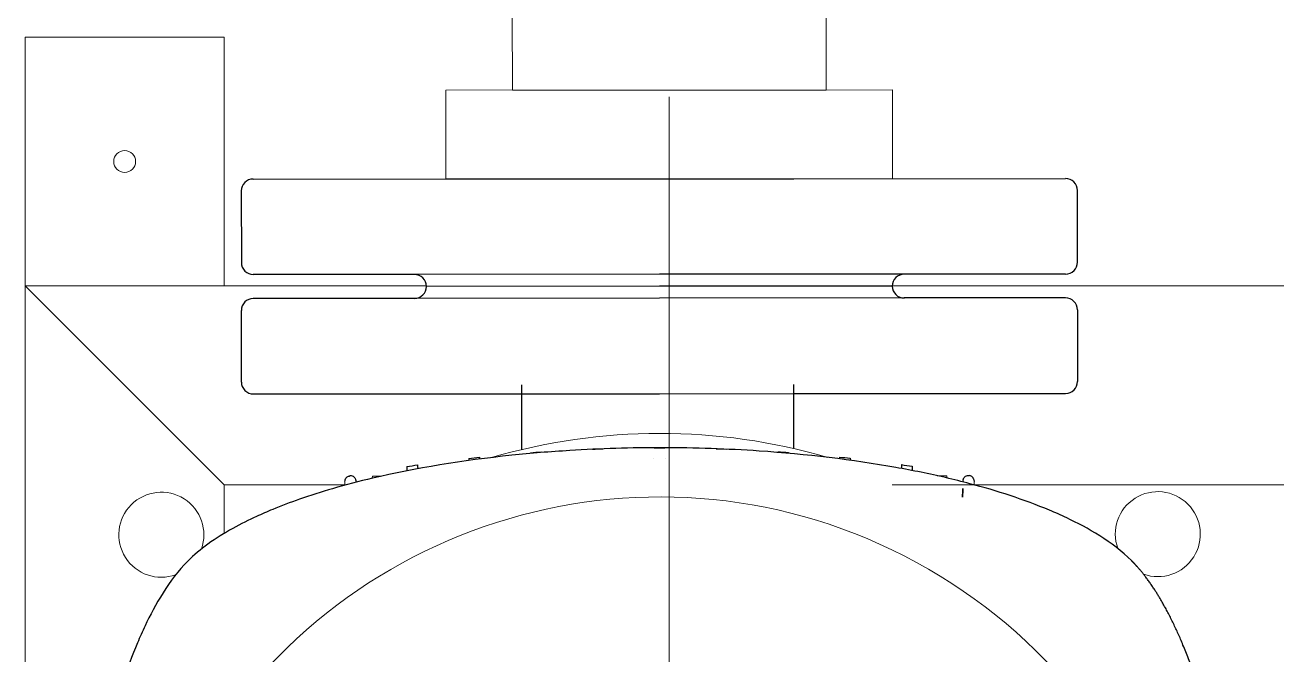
# Model space of a CAD drawing. Header units: millimetres. Extents: x 3795014 to 4300160, y 3869364 to 4016788.
# Drawn here: x 4226769.1 to 4227020.5, y 3926210.1 to 3926336.6 of the extents above; entities that cross this region are included whole.
import ezdxf

# ---------------------------------------------------------------- set-up
doc = ezdxf.new("R2010")
doc.units = ezdxf.units.MM
doc.linetypes.add('CENTER', pattern=[2, 1.25, -0.25, 0.25, -0.25])
doc.layers.add('Дополнительная', color=7, linetype='Continuous', lineweight=18)
doc.layers.add('粗实线层', color=7, linetype='Continuous', lineweight=35)

msp = doc.modelspace()

# ---------------------------------------------------------------- linework, layer by layer
at = {"color": 0, "lineweight": -3, "extrusion": (0, 0, -1)}
for centre, major_axis, ratio, start_param, end_param in [((4226896.73, 3925906.07, 0), (346.37, -0.51), 0.997872, 4.635427, 4.64161), ((4226896.72, 3925906.18, 0), (346.31, 0.13), 0.997729, 4.67318, 4.679352), ((4226896.72, 3925906.22, 0), (-346.29, -0.22), 0.997679, 1.567712, 1.57388), ((4226896.72, 3925906.18, 0), (346.31, 0.31), 0.997729, 4.745426, 4.751598), ((4226896.72, 3925906.07, 0), (346.37, 0.95), 0.997872, 4.783168, 4.789351), ((4226896.75, 3925905.72, 0), (346.52, -5.63), 0.998334, 4.548561, 4.554789), ((4226896.73, 3925905.91, 0), (346.45, -2.25), 0.998084, 4.594424, 4.600626), ((4226896.71, 3925905.91, 0), (346.45, 2.69), 0.998084, 4.824152, 4.830354), ((4226896.7, 3925905.72, 0), (346.51, 6.07), 0.998334, 4.869989, 4.876217), ((4226834.47, 3926244.99, 0), (1.05, 0.19), 0.999371, 6.247338, 6.426492), ((4226958.54, 3926245.07, 0), (-1.05, 0.19), 0.999371, 6.139581, 6.318735), ((4226959.69, 3926244.86, 0), (0.04, -1.12), 0.00013, 4.500343, 4.67781)]:
    msp.add_ellipse(centre, major_axis=major_axis, ratio=ratio, start_param=start_param, end_param=end_param, dxfattribs=at)
at = {"color": 0, "lineweight": -3, "ltscale": 25}
msp.add_open_spline([(4226991.28, 3926229.05, 0), (4226987.52, 3926232.81, 0), (4226982.38, 3926235.68, 0), (4226978.29, 3926237.62, 0), (4226977.1, 3926238.18, 0), (4226976, 3926238.67, 0), (4226974.85, 3926239.15, 0), (4226969.74, 3926241.3, 0), (4226964.24, 3926243.06, 0), (4226958.83, 3926244.49, 0), (4226955.58, 3926245.35, 0), (4226952.38, 3926246.09, 0), (4226949.03, 3926246.78, 0), (4226947.36, 3926247.12, 0), (4226945.67, 3926247.45, 0), (4226943.95, 3926247.75, 0), (4226935.32, 3926249.3, 0), (4226926.07, 3926250.4, 0), (4226916.49, 3926251.05, 0), (4226910.14, 3926251.48, 0), (4226903.65, 3926251.7, 0), (4226897.09, 3926251.71, 0), (4226890.82, 3926251.72, 0), (4226884.59, 3926251.53, 0), (4226878.5, 3926251.15, 0), (4226874.56, 3926250.91, 0), (4226870.67, 3926250.59, 0), (4226866.86, 3926250.19, 0), (4226856.92, 3926249.16, 0), (4226847.47, 3926247.61, 0), (4226838.87, 3926245.58, 0), (4226836.2, 3926244.96, 0), (4226833.53, 3926244.26, 0), (4226830.84, 3926243.48, 0), (4226828.61, 3926242.83, 0), (4226826.38, 3926242.12, 0), (4226824.18, 3926241.36, 0), (4226822.36, 3926240.72, 0), (4226820.57, 3926240.04, 0), (4226818.82, 3926239.32, 0), (4226817.71, 3926238.86, 0), (4226816.64, 3926238.4, 0), (4226815.54, 3926237.89, 0), (4226812.62, 3926236.54, 0), (4226809.06, 3926234.69, 0), (4226805.81, 3926232.34, 0), (4226804.37, 3926231.3, 0), (4226802.99, 3926230.16, 0), (4226801.76, 3926228.93, 0)], degree=3, knots=[-20.909714, -20.909714, -20.909714, -20.909714, -19.419127, -19.419127, -19.419127, -18.985316, -18.985316, -18.985316, -17.058384, -17.058384, -17.058384, -15.899305, -15.899305, -15.899305, -15.323489, -15.323489, -15.323489, -12.431743, -12.431743, -12.431743, -10.515666, -10.515666, -10.515666, -8.684986, -8.684986, -8.684986, -7.500354, -7.500354, -7.500354, -4.415947, -4.415947, -4.415947, -3.459735, -3.459735, -3.459735, -2.665559, -2.665559, -2.665559, -2.008688, -2.008688, -2.008688, -1.593134, -1.593134, -1.593134, -0.488404, -0.488404, -0.488404, 0, 0, 0, 0], dxfattribs=at)
at = {"color": 0, "lineweight": -3}
for points in [[(4226870.61, 3926250.72, 0), (4226870.6, 3926250.67, 0), (4226870.6, 3926250.61, 0), (4226870.6, 3926250.55, 0)], [(4226872.74, 3926250.88, 0), (4226872.74, 3926250.83, 0), (4226872.74, 3926250.79, 0), (4226872.75, 3926250.74, 0)], [(4226883.02, 3926251.44, 0), (4226883.02, 3926251.42, 0), (4226883.02, 3926251.41, 0), (4226883.02, 3926251.39, 0)], [(4226909.99, 3926251.45, 0), (4226909.99, 3926251.44, 0), (4226909.99, 3926251.43, 0), (4226909.99, 3926251.41, 0)], [(4226920.27, 3926250.91, 0), (4226920.27, 3926250.86, 0), (4226920.26, 3926250.82, 0), (4226920.26, 3926250.77, 0)], [(4226922.4, 3926250.76, 0), (4226922.41, 3926250.7, 0), (4226922.41, 3926250.64, 0), (4226922.41, 3926250.59, 0)], [(4226845.78, 3926247.95, 0), (4226845.77, 3926247.65, 0), (4226845.76, 3926247.36, 0), (4226845.75, 3926247.07, 0)], [(4226847.91, 3926248.26, 0), (4226847.92, 3926248, 0), (4226847.93, 3926247.74, 0), (4226847.94, 3926247.49, 0)], [(4226858.19, 3926249.56, 0), (4226858.19, 3926249.42, 0), (4226858.18, 3926249.28, 0), (4226858.18, 3926249.14, 0)], [(4226860.33, 3926249.79, 0), (4226860.33, 3926249.67, 0), (4226860.34, 3926249.55, 0), (4226860.34, 3926249.43, 0)], [(4226932.68, 3926249.84, 0), (4226932.68, 3926249.72, 0), (4226932.68, 3926249.6, 0), (4226932.67, 3926249.48, 0)], [(4226934.82, 3926249.61, 0), (4226934.82, 3926249.47, 0), (4226934.83, 3926249.33, 0), (4226934.83, 3926249.19, 0)], [(4226945.1, 3926248.32, 0), (4226945.09, 3926248.06, 0), (4226945.08, 3926247.81, 0), (4226945.07, 3926247.55, 0)], [(4226947.24, 3926248.01, 0), (4226947.25, 3926247.72, 0), (4226947.26, 3926247.43, 0), (4226947.27, 3926247.13, 0)]]:
    msp.add_open_spline(points, degree=3, dxfattribs=at)
for points, degree, knots in [([(4226833.33, 3926245.02, 0), (4226833.34, 3926245.09, 0), (4226833.34, 3926245.16, 0), (4226833.38, 3926245.29, 0), (4226833.4, 3926245.35, 0), (4226833.48, 3926245.54, 0), (4226833.55, 3926245.64, 0), (4226833.71, 3926245.81, 0), (4226833.8, 3926245.87, 0), (4226834, 3926245.98, 0), (4226834.1, 3926246.01, 0), (4226834.21, 3926246.03, 0), (4226834.21, 3926246.03, 0), (4226834.21, 3926246.03, 0)], 3, [-0.169079, -0.169079, -0.169079, -0.169079, -0.1483946, -0.1483946, -0.127319, -0.127319, -0.0842768, -0.0842768, -0.042422, -0.042422, 0, 0, 0.0005099, 0.0005099, 0.0005099, 0.0005099]), ([(4226835.52, 3926245.22, 0), (4226835.5, 3926245.3, 0), (4226835.48, 3926245.37, 0), (4226835.41, 3926245.52, 0), (4226835.37, 3926245.58, 0), (4226835.25, 3926245.74, 0), (4226835.15, 3926245.83, 0), (4226834.92, 3926245.98, 0), (4226834.79, 3926246.02, 0), (4226834.54, 3926246.07, 0), (4226834.41, 3926246.07, 0), (4226834.28, 3926246.05, 0), (4226834.28, 3926246.05, 0), (4226834.28, 3926246.04, 0)], 3, [0, 0, 0, 0, 0.0224155, 0.0224155, 0.0450955, 0.0450955, 0.0856665, 0.0856665, 0.1283095, 0.1283095, 0.1717212, 0.1717212, 0.1721658, 0.1721658, 0.1721658, 0.1721658]), ([(4226957.39, 3926242.65, 0), (4226957.39, 3926242.65, 0), (4226957.39, 3926242.65, 0), (4226957.39, 3926242.65, 0), (4226957.29, 3926239.62, 0), (4226957.49, 3926245.69, 0), (4226957.39, 3926242.65, 0)], 3, [0.667012172608, 0.667012172608, 0.667012172608, 0.667012172608, 0.667013472004, 0.667013472004, 0.667013472004, 0.667014395464, 0.667014395464, 0.667014395464, 0.667014395464]), ([(4226957.5, 3926245.3, 0), (4226957.52, 3926245.38, 0), (4226957.54, 3926245.45, 0), (4226957.61, 3926245.59, 0), (4226957.65, 3926245.66, 0), (4226957.77, 3926245.82, 0), (4226957.87, 3926245.91, 0), (4226958.1, 3926246.05, 0), (4226958.22, 3926246.1, 0), (4226958.48, 3926246.15, 0), (4226958.61, 3926246.15, 0), (4226958.73, 3926246.12, 0), (4226958.73, 3926246.12, 0), (4226958.73, 3926246.12, 0)], 3, [-0.1970093, -0.1970093, -0.1970093, -0.1970093, -0.1712926, -0.1712926, -0.1452726, -0.1452726, -0.098727, -0.098727, -0.0498046, -0.0498046, 0, 0, 0.00051, 0.00051, 0.00051, 0.00051]), ([(4226959.68, 3926245.1, 0), (4226959.68, 3926245.17, 0), (4226959.67, 3926245.24, 0), (4226959.64, 3926245.37, 0), (4226959.62, 3926245.43, 0), (4226959.54, 3926245.62, 0), (4226959.46, 3926245.72, 0), (4226959.3, 3926245.89, 0), (4226959.21, 3926245.95, 0), (4226959.02, 3926246.05, 0), (4226958.92, 3926246.09, 0), (4226958.81, 3926246.11, 0), (4226958.81, 3926246.11, 0), (4226958.81, 3926246.11, 0)], 3, [0.000001, 0.000001, 0.000001, 0.000001, 0.0205389, 0.0205389, 0.0414652, 0.0414652, 0.0842024, 0.0842024, 0.1257601, 0.1257601, 0.1678822, 0.1678822, 0.1683884, 0.1683884, 0.1683884, 0.1683884]), ([(4226801.76, 3926228.93, 0), (4226798, 3926225.16, 0), (4226795.13, 3926220.03, 0), (4226793.19, 3926215.94, 0), (4226792.62, 3926214.75, 0), (4226792.14, 3926213.65, 0), (4226791.66, 3926212.5, 0), (4226789.51, 3926207.39, 0), (4226787.75, 3926201.89, 0), (4226786.32, 3926196.48, 0), (4226785.45, 3926193.23, 0), (4226784.71, 3926190.03, 0), (4226784.03, 3926186.68, 0), (4226783.68, 3926185.01, 0), (4226783.36, 3926183.31, 0), (4226783.05, 3926181.6, 0), (4226781.51, 3926172.97, 0), (4226780.4, 3926163.72, 0), (4226779.76, 3926154.14, 0), (4226779.33, 3926147.79, 0), (4226779.11, 3926141.3, 0), (4226779.1, 3926134.74, 0), (4226779.09, 3926128.47, 0), (4226779.28, 3926122.24, 0), (4226779.65, 3926116.15, 0), (4226779.9, 3926112.21, 0), (4226780.22, 3926108.32, 0), (4226780.61, 3926104.51, 0), (4226781.65, 3926094.57, 0), (4226783.19, 3926085.12, 0), (4226785.22, 3926076.52, 0), (4226785.85, 3926073.85, 0), (4226786.54, 3926071.18, 0), (4226787.32, 3926068.49, 0), (4226787.97, 3926066.26, 0), (4226788.68, 3926064.03, 0), (4226789.45, 3926061.83, 0), (4226790.09, 3926060.01, 0), (4226790.76, 3926058.22, 0), (4226791.49, 3926056.47, 0), (4226791.94, 3926055.36, 0), (4226792.41, 3926054.29, 0), (4226792.91, 3926053.19, 0), (4226794.26, 3926050.27, 0), (4226796.11, 3926046.71, 0), (4226798.47, 3926043.45, 0), (4226799.51, 3926042.01, 0), (4226800.65, 3926040.64, 0), (4226801.88, 3926039.41, 0)], 3, [-20.909713, -20.909713, -20.909713, -20.909713, -19.419125, -19.419125, -19.419125, -18.985315, -18.985315, -18.985315, -17.058383, -17.058383, -17.058383, -15.899304, -15.899304, -15.899304, -15.323488, -15.323488, -15.323488, -12.431742, -12.431742, -12.431742, -10.515665, -10.515665, -10.515665, -8.684985, -8.684985, -8.684985, -7.500354, -7.500354, -7.500354, -4.415947, -4.415947, -4.415947, -3.459735, -3.459735, -3.459735, -2.665559, -2.665559, -2.665559, -2.008688, -2.008688, -2.008688, -1.593134, -1.593134, -1.593134, -0.488404, -0.488404, -0.488404, 0, 0, 0, 0]), ([(4226991.4, 3926039.53, 0), (4226993.23, 3926041.36, 0), (4226995.01, 3926043.59, 0), (4226996.74, 3926046.2, 0), (4227001.04, 3926053.96, 0), (4227004.81, 3926064.05, 0), (4227006.87, 3926071.04, 0), (4227011.69, 3926091.82, 0), (4227014.18, 3926116.36, 0), (4227014.7, 3926132.63, 0), (4227013.76, 3926159.06, 0), (4227010.12, 3926182.96, 0), (4227008.31, 3926191.69, 0), (4227004.76, 3926204.76, 0), (4227000.41, 3926215.3, 0), (4226998.59, 3926219.01, 0), (4226996.04, 3926223.34, 0), (4226993.35, 3926226.79, 0), (4226992.66, 3926227.6, 0), (4226991.97, 3926228.35, 0), (4226991.28, 3926229.05, 0)], 5, [0, 0, 0, 0, 0, 0, 28.612785, 28.612785, 28.612785, 74.374141, 74.374141, 74.374141, 152.858752, 152.858752, 152.858752, 202.96905, 202.96905, 202.96905, 235.424027, 235.424027, 235.424027, 246.308087, 246.308087, 246.308087, 246.308087, 246.308087, 246.308087])]:
    msp.add_open_spline(points, degree=degree, knots=knots, dxfattribs=at)
at = {"layer": 'Дополнительная', "linetype": 'CENTER', "ltscale": 100}
msp.add_line((4226898.44, 3926722.21, 0), (4226898.44, 3925727.5, 0), dxfattribs=at)
at = {"layer": 'Дополнительная', "ltscale": 25}
for p, q in [((4226943.26, 3926284.23, 0), (4227349.69, 3926284.23, 0)), ((4226943.26, 3926244.23, 0), (4227349.69, 3926244.23, 0))]:
    msp.add_line(p, q, dxfattribs=at)
at = {"layer": 'Дополнительная'}
for p, q in [((4226885.16, 3926251.51, 0), (4226885.16, 3926251.49, 0)), ((4226895.44, 3926251.7, 0), (4226895.44, 3926251.7, 0)), ((4226897.57, 3926251.71, 0), (4226897.57, 3926251.71, 0)), ((4226907.85, 3926251.53, 0), (4226907.85, 3926251.5, 0)), ((4226895.36, 3926249.56, 0), (4226895.36, 3926249.56, 0)), ((4226897.65, 3926249.56, 0), (4226897.65, 3926249.56, 0)), ((4226834.21, 3926246.03, 0), (4226834.28, 3926246.04, 0)), ((4226838.84, 3926246.01, 0), (4226838.82, 3926245.57, 0)), ((4226840.73, 3926246.01, 0), (4226838.84, 3926246.01, 0)), ((4226952.29, 3926246.08, 0), (4226954.18, 3926246.08, 0)), ((4226954.18, 3926246.08, 0), (4226954.19, 3926245.65, 0)), ((4226958.73, 3926246.12, 0), (4226958.81, 3926246.11, 0)), ((4226833.3, 3926244.17, 0), (4226833.33, 3926244.82, 0)), ((4226833.33, 3926245.02, 0), (4226833.33, 3926244.82, 0)), ((4226835.55, 3926244.77, 0), (4226835.54, 3926245.03, 0)), ((4226957.47, 3926244.84, 0), (4226957.47, 3926245.11, 0)), ((4226959.71, 3926244.25, 0), (4226959.69, 3926244.9, 0))]:
    msp.add_line(p, q, dxfattribs=at)
at = {"layer": 'Дополнительная', "ltscale": 25, "elevation": 0}
for points in [[(4226866.94, 3926339.05), (4226866.95, 3926323.55), (4226929.95, 3926323.59), (4226929.94, 3926339.09)], [(4226809.08, 3926334.23), (4226809.08, 3926284.23), (4226769.08, 3926284.23), (4226769.08, 3926334.23)], [(4226853.61, 3926305.73), (4226853.6, 3926323.54), (4226943.3, 3926323.6), (4226943.31, 3926305.78)]]:
    msp.add_lwpolyline(points, close=True, dxfattribs=at)
for points in [[(4226840.3, 3925984.23), (4226769.08, 3925984.23), (4226769.08, 3926284.23), (4226849.7, 3926284.23)], [(4226809.08, 3926234.5), (4226809.08, 3926244.23), (4226769.08, 3926284.23)], [(4226809.08, 3926244.23), (4226833.5, 3926244.23)]]:
    msp.add_lwpolyline(points, dxfattribs=at)
at = {"layer": 'Дополнительная', "ltscale": 25}
msp.add_circle((4226789.08, 3926309.23, 0), 2.2, dxfattribs=at)
at = {"layer": 'Дополнительная'}
for centre, radius, start, end in [((4226896.58, 3926134.23, 0), 120.36, 73.7424, 106.3299), ((4226996.58, 3926234.35, 0), 8.54, 250.3309, 199.7414), ((4226896.58, 3926134.23, 0), 107.59, 61.3883, 241.3883), ((4226896.58, 3926134.23, 0), 107.59, 241.3883, 61.3883)]:
    msp.add_arc(centre, radius, start, end, dxfattribs=at)
at = {"layer": 'Дополнительная', "ltscale": 25}
msp.add_arc((4226796.45, 3926234.23, 0), 8.54, 340.3309, 289.7414, dxfattribs=at)
at = {"layer": '粗实线层', "color": 0, "linetype": 'Continuous', "lineweight": -3}
for p, q in [((4226868.88, 3926305.74, 0), (4226896.47, 3926305.75, 0)), ((4226896.47, 3926305.75, 0), (4226923.5, 3926305.77, 0)), ((4226896.48, 3926286.56, 0), (4226847.3, 3926286.53, 0)), ((4226945.66, 3926286.59, 0), (4226896.48, 3926286.56, 0)), ((4226896.49, 3926281.76, 0), (4226847.31, 3926281.73, 0)), ((4226945.66, 3926281.8, 0), (4226896.49, 3926281.76, 0)), ((4226868.91, 3926262.56, 0), (4226896.5, 3926262.57, 0)), ((4226896.5, 3926262.57, 0), (4226923.53, 3926262.59, 0))]:
    msp.add_line(p, q, dxfattribs=at)
at = {"layer": '粗实线层', "color": 0, "lineweight": -3}
for p, q in [((4226923.5, 3926305.77, 0), (4226978.04, 3926305.81, 0)), ((4226812.51, 3926303.3, 0), (4226812.52, 3926288.91, 0)), ((4226814.9, 3926305.7, 0), (4226868.88, 3926305.74, 0)), ((4226980.44, 3926289.01, 0), (4226980.44, 3926303.41, 0)), ((4226847.3, 3926286.53, 0), (4226814.92, 3926286.51, 0)), ((4226978.05, 3926286.61, 0), (4226945.66, 3926286.59, 0)), ((4226896.48, 3926284.16, 0), (4226849.7, 3926284.13, 0)), ((4226896.48, 3926284.16, 0), (4226849.7, 3926284.13, 0)), ((4226943.26, 3926284.19, 0), (4226896.48, 3926284.16, 0)), ((4226943.26, 3926284.19, 0), (4226896.48, 3926284.16, 0)), ((4226847.31, 3926281.73, 0), (4226814.92, 3926281.71, 0)), ((4226978.05, 3926281.82, 0), (4226945.66, 3926281.8, 0)), ((4226812.53, 3926264.92, 0), (4226812.52, 3926279.31, 0)), ((4226980.45, 3926279.42, 0), (4226980.46, 3926265.02, 0)), ((4226868.87, 3926251.35), (4226868.86, 3926264.37, 0)), ((4226923.49, 3926251.54), (4226923.48, 3926264.41, 0)), ((4226814.93, 3926262.52, 0), (4226868.91, 3926262.56, 0)), ((4226923.53, 3926262.59, 0), (4226978.06, 3926262.62, 0))]:
    msp.add_line(p, q, dxfattribs=at)
for centre, start, end in [((4226978.04, 3926303.41, 0), 0.0362, 90.0362), ((4226814.91, 3926303.3, 0), 90.0362, 180.0362), ((4226814.92, 3926288.91, 0), 180.0362, 270.0362), ((4226978.05, 3926289.01, 0), 270.0362, 0.0362), ((4226847.3, 3926284.13, 0), 0.0362, 90.0362), ((4226945.66, 3926284.19, 0), 90.0362, 180.0362), ((4226847.3, 3926284.13, 0), 270.0362, 0.0362), ((4226945.66, 3926284.19, 0), 180.0362, 270.0362), ((4226814.92, 3926279.31, 0), 90.0362, 180.0362), ((4226978.05, 3926279.42, 0), 0.0362, 90.0362), ((4226814.93, 3926264.92, 0), 180.0362, 270.0362), ((4226978.06, 3926265.02, 0), 270.0362, 0.0362)]:
    msp.add_arc(centre, 2.4, start, end, dxfattribs=at)

doc.saveas('drawing.dxf')
